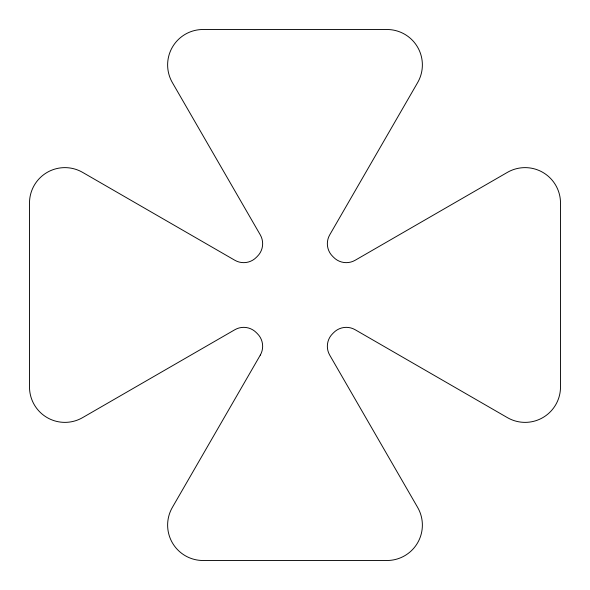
<?xml version="1.0" encoding="UTF-8"?>
<svg xmlns="http://www.w3.org/2000/svg" width="590" height="590" viewBox="0 0 590 590"><rect width="100%" height="100%" fill="white"/><g stroke="black" fill="none" stroke-linecap="round" stroke-linejoin="round"><path stroke-width="0.89" d="M260.279 355.136L172.369 507.4A35.4 35.4 0 0 0 203.026 560.5L386.974 560.5A35.4 35.4 0 0 0 417.632 507.4L329.721 355.136A17.7 17.7 0 0 1 332.686 333.616A53.956 53.956 0 0 0 333.616 332.686A17.7 17.7 0 0 1 355.136 329.721L507.4 417.632A35.4 35.4 0 0 0 560.5 386.974L560.5 203.026A35.4 35.4 0 0 0 507.4 172.369L355.136 260.279A17.7 17.7 0 0 1 333.616 257.314A53.956 53.956 0 0 0 332.686 256.385A17.7 17.7 0 0 1 329.721 234.864L417.632 82.6A35.4 35.4 0 0 0 386.974 29.5L203.026 29.5A35.4 35.4 0 0 0 172.369 82.6L260.279 234.864A17.7 17.7 0 0 1 257.314 256.385A53.956 53.956 0 0 0 256.385 257.314A17.7 17.7 0 0 1 234.864 260.279L82.6 172.369A35.4 35.4 0 0 0 29.5 203.026L29.5 386.974A35.4 35.4 0 0 0 82.6 417.632L234.864 329.721A17.7 17.7 0 0 1 256.385 332.686A53.956 53.956 0 0 0 257.314 333.616A17.7 17.7 0 0 1 260.279 355.136"/></g></svg>
